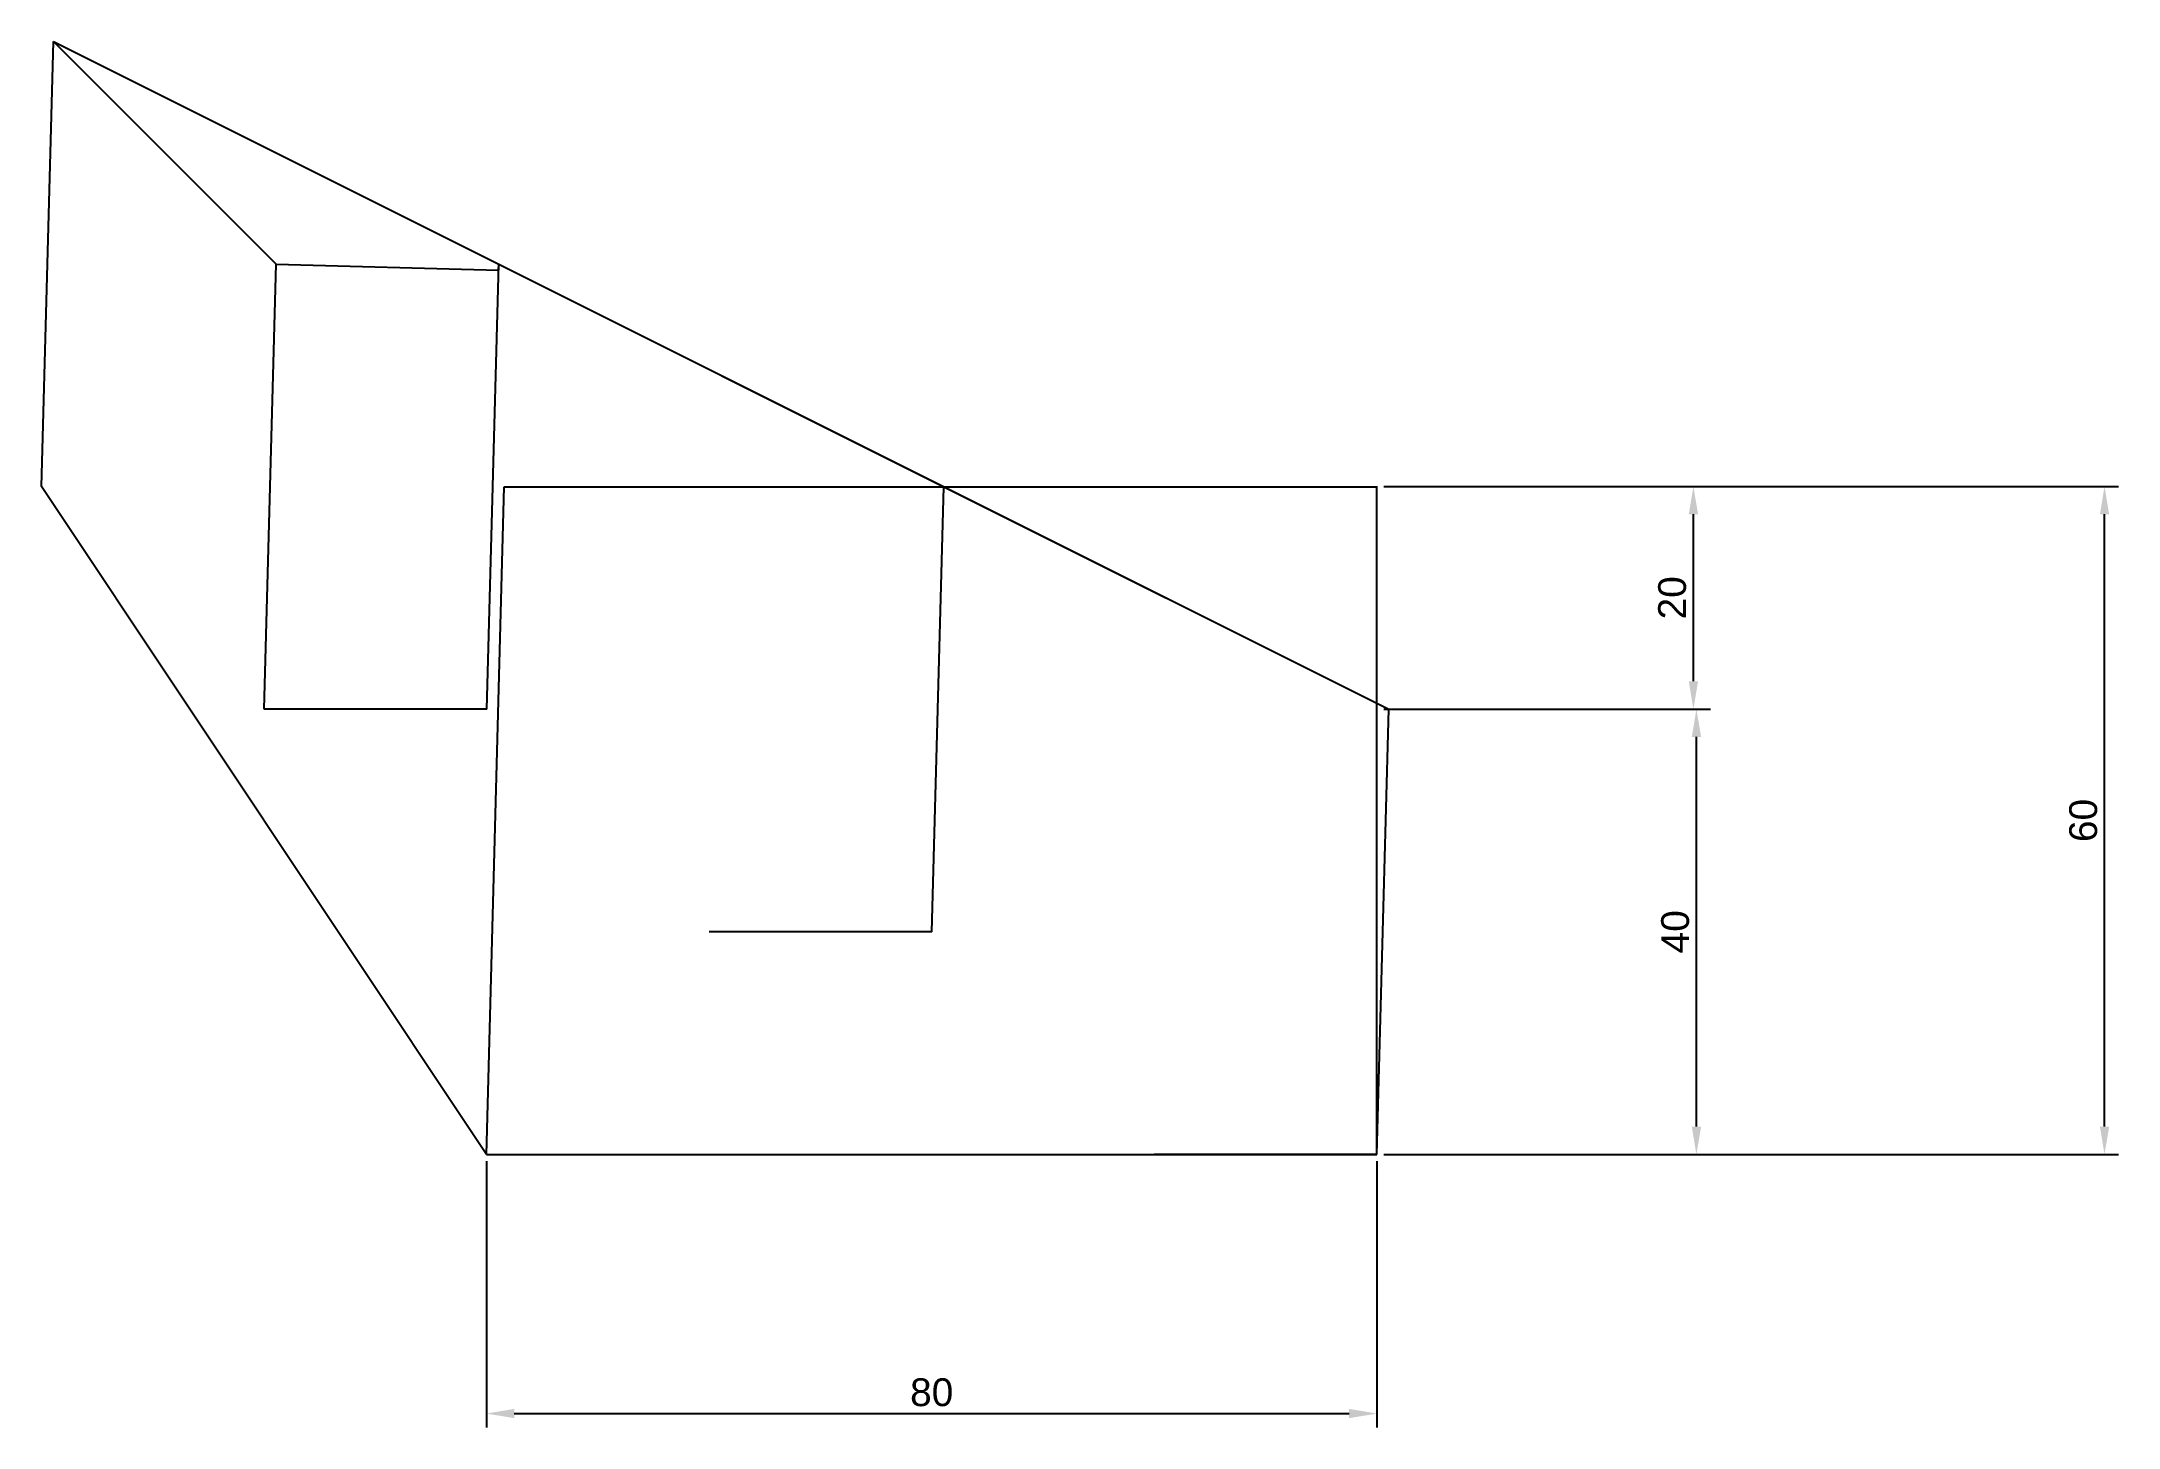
# Model space of a CAD drawing. Header units: millimetres. Extents: x 713 to 900, y 479 to 603.
import ezdxf

# ---------------------------------------------------------------- set-up
doc = ezdxf.new("R2010")
doc.units = ezdxf.units.MM
doc.header["$PDMODE"] = 3
doc.styles.get("Standard").update_dxf_attribs({"font": 'arial.ttf'})
doc.dimstyles.new('ISO-25', dxfattribs={"dimtxt": 2.5, "dimasz": 2.5, "dimexe": 1.25, "dimexo": 0.625, "dimtad": 1, "dimtxsty": 'Standard', "dimcen": 2.5, "dimadec": 0, "dimazin": 0, "dimtfac": 1, "dimtmove": 0, "dimatfit": 3, "dimfxl": 1, "dimarcsym": 0})

# ---------------------------------------------------------------- blocks, each defined once
blk = doc.blocks.new('*D5')
at = {"color": 0, "lineweight": -2, "transparency": 16777216}
for p, q in [((753, 502.65), (753, 478.74)), ((833, 502.65), (833, 478.74)), ((755.5, 479.99), (830.5, 479.99))]:
    blk.add_line(p, q, dxfattribs=at)
at = {"color": 0, "transparency": 16777216}
for points in [[(755.5, 480.41), (755.5, 479.58), (753, 479.99)], [(830.5, 480.41), (830.5, 479.58), (833, 479.99)]]:
    blk.add_solid(points, dxfattribs=at)
at = {"layer": 'Defpoints', "color": 0, "transparency": 16777216}
for p in [(753, 503.27), (833, 503.27), (833, 479.99)]:
    blk.add_point(p, dxfattribs=at)
at = {"color": 0, "transparency": 16777216, "insert": (793, 481.89), "char_height": 2.5, "attachment_point": 5}
blk.add_mtext('80', dxfattribs=at)
blk = doc.blocks.new('*D14')
at = {"color": 0, "lineweight": -2, "transparency": 16777216}
for p, q in [((833.62, 563.27), (899.61, 563.27)), ((898.36, 505.77), (898.36, 560.77)), ((833.62, 503.27), (899.61, 503.27))]:
    blk.add_line(p, q, dxfattribs=at)
at = {"color": 0, "transparency": 16777216}
for points in [[(897.95, 560.77), (898.78, 560.77), (898.36, 563.27)], [(897.95, 505.77), (898.78, 505.77), (898.36, 503.27)]]:
    blk.add_solid(points, dxfattribs=at)
at = {"layer": 'Defpoints', "color": 0, "transparency": 16777216}
for p in [(833, 563.27, 0.02), (898.36, 563.27), (833, 503.27)]:
    blk.add_point(p, dxfattribs=at)
at = {"color": 0, "transparency": 16777216, "insert": (896.46, 533.27), "char_height": 2.5, "attachment_point": 5, "rotation": 90}
blk.add_mtext('60', dxfattribs=at)
blk = doc.blocks.new('*D15')
at = {"color": 0, "lineweight": -2, "transparency": 16777216}
for p, q in [((833.62, 543.27), (862.95, 543.27)), ((861.7, 505.77), (861.7, 540.77)), ((833.62, 503.27), (862.95, 503.27))]:
    blk.add_line(p, q, dxfattribs=at)
at = {"color": 0, "transparency": 16777216}
for points in [[(861.28, 540.77), (862.12, 540.77), (861.7, 543.27)], [(861.28, 505.77), (862.12, 505.77), (861.7, 503.27)]]:
    blk.add_solid(points, dxfattribs=at)
at = {"layer": 'Defpoints', "color": 0, "transparency": 16777216}
for p in [(833, 543.27), (861.7, 543.27), (833, 503.27)]:
    blk.add_point(p, dxfattribs=at)
at = {"color": 0, "transparency": 16777216, "insert": (859.8, 523.27), "char_height": 2.5, "attachment_point": 5, "rotation": 90}
blk.add_mtext('40', dxfattribs=at)
blk = doc.blocks.new('*D16')
at = {"color": 0, "lineweight": -2, "transparency": 16777216}
for p, q in [((833.62, 563.27), (862.68, 563.27)), ((861.43, 545.77), (861.43, 560.77)), ((833.62, 543.27), (862.68, 543.27))]:
    blk.add_line(p, q, dxfattribs=at)
at = {"color": 0, "transparency": 16777216}
for points in [[(861.01, 560.77), (861.85, 560.77), (861.43, 563.27)], [(861.01, 545.77), (861.85, 545.77), (861.43, 543.27)]]:
    blk.add_solid(points, dxfattribs=at)
at = {"layer": 'Defpoints', "color": 0, "transparency": 16777216}
for p in [(833, 563.27), (861.43, 563.27), (833, 543.27)]:
    blk.add_point(p, dxfattribs=at)
at = {"color": 0, "transparency": 16777216, "insert": (859.53, 553.27), "char_height": 2.5, "attachment_point": 5, "rotation": 90}
blk.add_mtext('20', dxfattribs=at)

msp = doc.modelspace()

# ---------------------------------------------------------------- linework, layer by layer
for p, q in [((713.037, 563.256, 20.005), (714.102, 603.242, 20.001)), ((714.102, 603.242, 20.001), (834.069, 543.254, 79.989)), ((734.102, 583.242, 20.001), (714.105, 603.24, 20.003)), ((733.037, 543.256, 20.005), (734.102, 583.242, 20.001)), ((734.102, 583.242, 20.001), (754.088, 582.709, 20.001)), ((753.037, 543.256, 0.005), (754.102, 583.242, 0.001)), ((753.037, 543.256, 20.005), (754.102, 583.242, 20.001)), ((754.088, 582.709, 20.001), (754.102, 583.242, 0.001)), ((754.102, 583.242, 0.001), (794.082, 563.242, 20.001)), ((755.121, 582.731, 79.997), (755.121, 582.732, 79.997)), ((713.032, 563.261), (713.032, 563.261, 20)), ((752.998, 503.273, 80), (713.032, 563.261, 20)), ((752.998, 503.273, 80), (754.603, 563.246, 80.001)), ((754.603, 563.246, 80.001), (832.998, 563.246, 80.001)), ((793.012, 523.268, 0.005), (794.077, 563.254, 0.001)), ((793.017, 523.262, 20.005), (794.082, 563.248, 20.001)), ((794.082, 563.242, 20.001), (794.077, 563.254, 0.001)), ((794.077, 563.254, 0.001), (834.069, 543.254, 20.001)), ((832.998, 503.273), (832.998, 563.273)), ((832.998, 563.273), (832.998, 563.246, 80.001)), ((753.032, 543.261, 20), (733.032, 543.261, 20)), ((753.032, 543.261), (753.032, 543.261, 20)), ((833.003, 503.268, 20.005), (834.069, 543.254, 20.001)), ((834.069, 543.254, 20.001), (834.069, 543.254, 79.989)), ((793.012, 523.268, 20), (773.012, 523.268, 20)), ((793.012, 523.268), (793.012, 523.268, 20)), ((752.998, 503.273), (832.998, 503.273)), ((752.998, 503.273), (752.998, 503.273, 80)), ((832.998, 503.273, 20), (812.998, 503.273, 20)), ((832.998, 503.273), (832.998, 503.273, 20))]:
    msp.add_line(p, q)

# ---------------------------------------------------------------- dimensions: what is measured, and where the dimension line sits
for p1, p2, distance, picture, middle in [((832.998, 503.273), (832.998, 563.273, 0.02), -65.366, '*D14', (896.462, 533.273)), ((832.998, 543.273), (832.998, 563.273), -28.431, '*D16', (859.528, 553.273))]:
    dim = msp.add_aligned_dim(p1=p1, p2=p2, distance=distance, dimstyle='ISO-25')
    dim.commit()
    dim.dimension.update_dxf_attribs({"geometry": picture, "text_midpoint": middle})
dim = msp.add_linear_dim(base=(861.699, 543.273), p1=(832.998, 503.273), p2=(832.998, 543.273), angle=90, dimstyle='ISO-25')
dim.commit()
dim.dimension.update_dxf_attribs({"geometry": '*D15', "text_midpoint": (859.798, 523.273)})
dim = msp.add_linear_dim(base=(832.998, 479.992), p1=(752.998, 503.273), p2=(832.998, 503.273), dimstyle='ISO-25')
dim.commit()
dim.dimension.update_dxf_attribs({"geometry": '*D5', "text_midpoint": (792.998, 481.894)})

doc.saveas('drawing.dxf')
